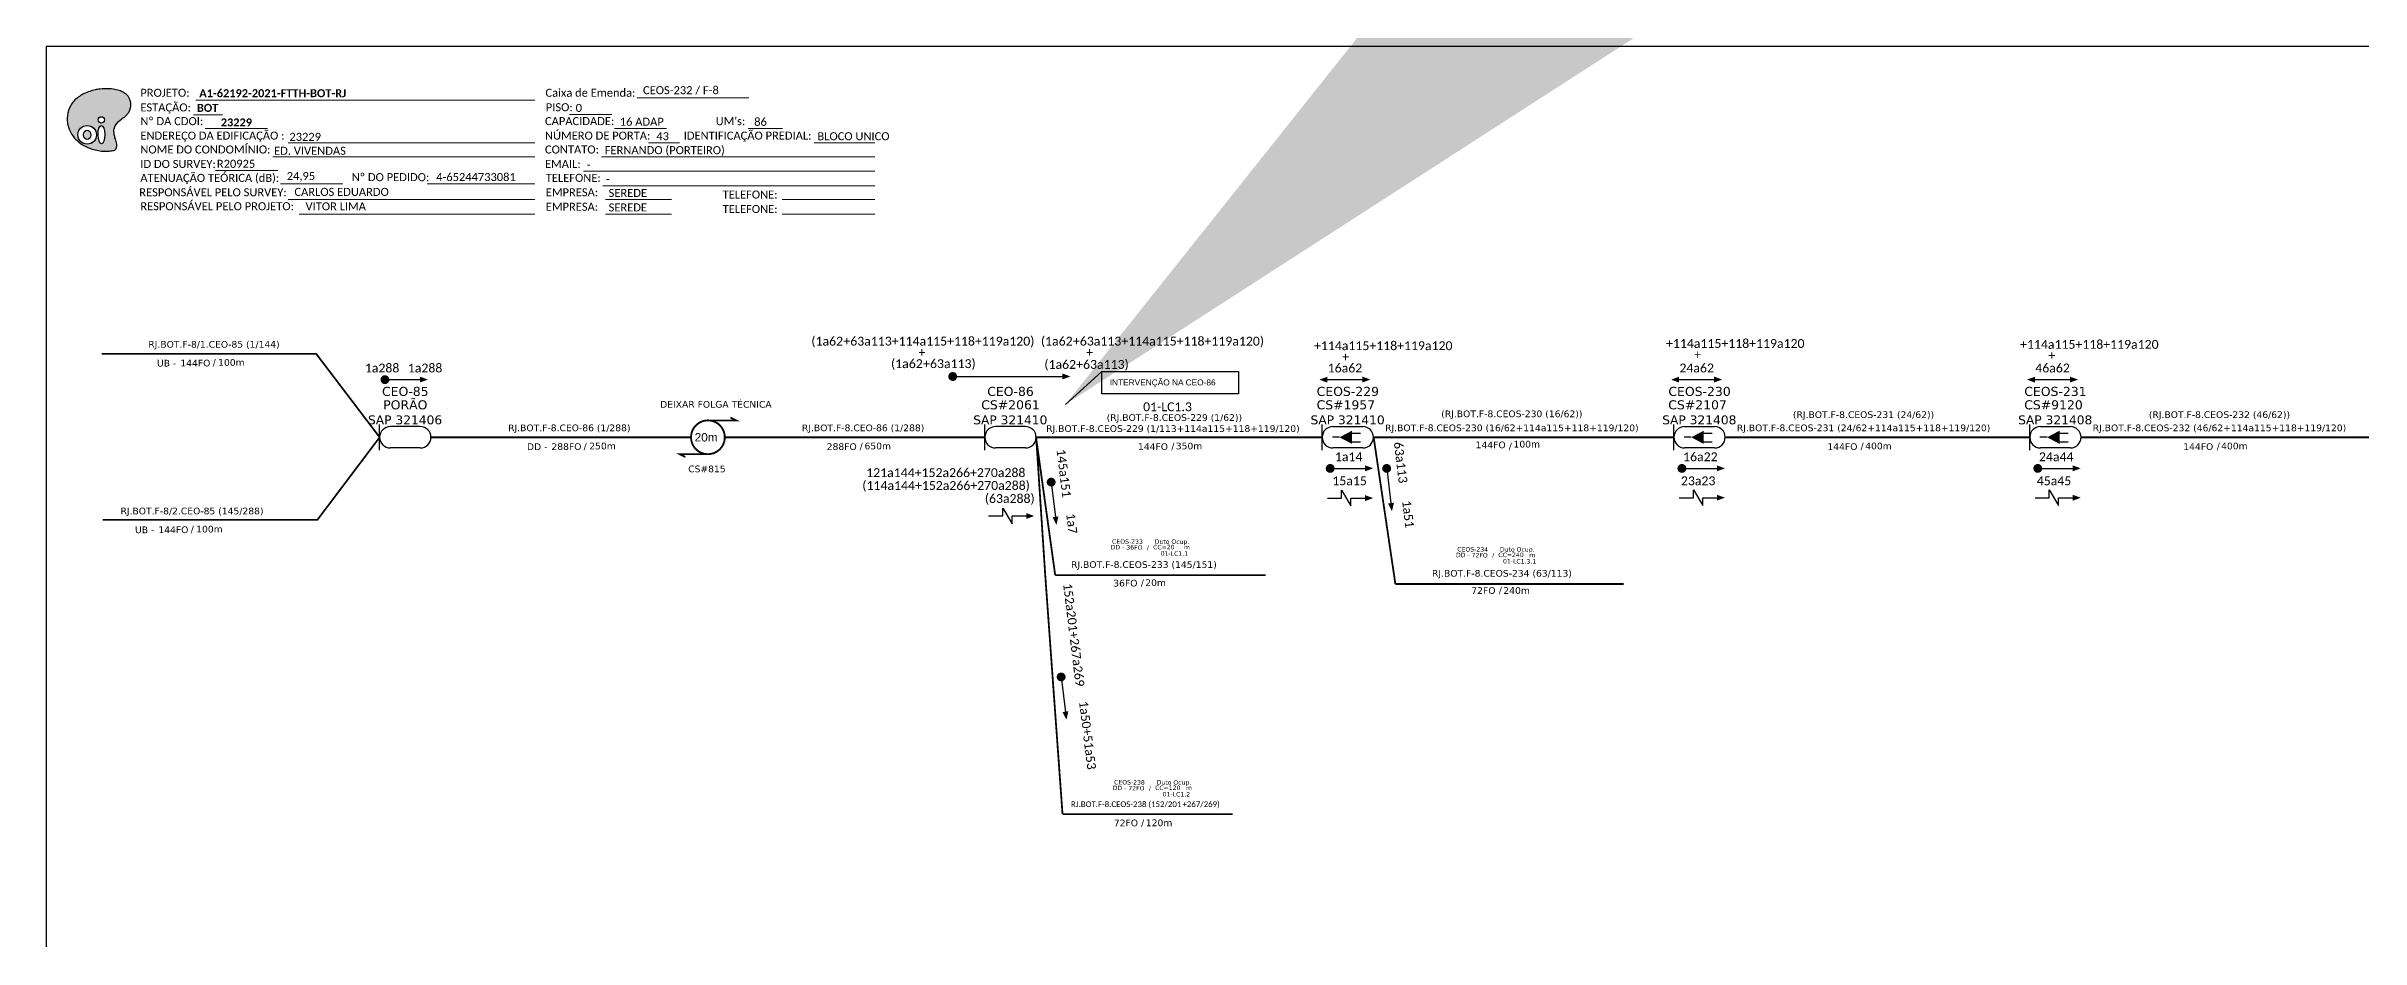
# Model space of a CAD drawing. Extents: x -89 to 5382, y -1889 to 1299.
# Drawn here: x -89 to 429, y 1099 to 1299 of the extents above; entities that cross this region are included whole.
import ezdxf
from ezdxf.enums import TextEntityAlignment as Align

# ---------------------------------------------------------------- set-up
doc = ezdxf.new("R2010")
doc.units = 0
for name, color, linetype in [('10.0-Cartográfico', 252, 'Continuous'), ('10.4-Postes', 1, 'Continuous'), ('20.4-CEOS', 1, 'Continuous'), ('20.5-CABO AÉREO', 1, 'Continuous'), ('label_cabos', 7, 'Continuous'), ('SETA', 7, 'Continuous')]:
    doc.layers.add(name, color=color, linetype=linetype)
doc.layers.add('40.1-ETIQUETAS', color=1, linetype='Continuous', lineweight=20)
doc.styles.add('ARIAL', font='arial.ttf')
doc.styles.add('MtXpl_Calibri', font='calibri.ttf')
doc.styles.add('ROMANS', font='romans')
doc.styles.add('siredit', font='verdana.ttf')
doc.styles.get("Standard").update_dxf_attribs({"font": 'arial.ttf'})
doc.styles.add('WMF-Calibri0', font='calibri.ttf')
doc.styles.add('WMF-Calibri1', font='calibrib.ttf')
doc.dimstyles.new('CL', dxfattribs={"dimtxt": 1, "dimasz": 2, "dimexe": 0.18, "dimexo": 0.0625, "dimgap": 0.09, "dimtad": 0, "dimdec": 0, "dimrnd": 1, "dimzin": 0, "dimdsep": 46, "dimtxsty": 'siredit', "dimblk": 'NONE', "dimcen": 0, "dimse1": 1, "dimse2": 1, "dimsd1": 1, "dimsd2": 1, "dimclrt": 7, "dimadec": 0, "dimazin": 0, "dimtfac": 1, "dimtdec": 0, "dimtofl": 0, "dimtmove": 0, "dimatfit": 3, "dimfxl": 0, "dimtolj": 1, "dimtzin": 0, "dimarcsym": 0})

# ---------------------------------------------------------------- blocks, each defined once
blk = doc.blocks.new('OI')
h = blk.add_hatch(color=40)
edge = h.paths.add_edge_path()
edge.add_spline(control_points=[(4.35, -0.67), (3.92, -0.99), (3.26, -1.5), (2.81, -2.59), (2.9, -3.5), (3.06, -4.27), (3.31, -4.85), (3.37, -5.39), (3.4, -5.88), (3.2, -6.4), (2.54, -6.61), (1.65, -6.63), (0.55, -6.67), (-0.56, -6.42), (-1.61, -6.14), (-2.77, -5.61), (-3.92, -4.77), (-4.89, -3.7), (-5.34, -2.65), (-5.6, -1.94), (-5.85, -0.96), (-5.71, 0.47), (-5.1, 2.02), (-4.14, 3.02), (-3.3, 3.61), (-2.37, 4.16), (-1.36, 4.44), (-0.56, 4.7), (0.79, 4.85), (2.24, 4.97), (3.79, 4.57), (4.67, 4.21), (5.44, 3.65), (5.76, 2.99), (6.03, 2.21), (6.01, 1.46), (5.72, 0.64), (5.31, 0.08), (4.88, -0.38), (4.51, -0.55), (4.35, -0.67)], knot_values=[0, 0, 0, 0, 1.60434, 2.417191, 3.427595, 4.282808, 4.776746, 5.304182, 5.888771, 6.258406, 6.858137, 7.79129, 8.986195, 10.124242, 11.187857, 12.242908, 13.953784, 15.414161, 16.515391, 17.349188, 17.675853, 19.552021, 21.515531, 22.568638, 23.63245, 24.621084, 25.782718, 26.745347, 27.142653, 29.870543, 31.004649, 31.921532, 32.709589, 33.801391, 34.042471, 35.192333, 35.971461, 36.628871, 37.254359, 37.836911, 37.836911, 37.836911, 37.836911], degree=3, periodic=0)
h.paths.add_polyline_path([(1.13, -0.87, -1), (-0.04, -0.87, -1)], flags=16)
edge = h.paths.add_edge_path(flags=16)
edge.add_ellipse((0.56, -3.59), major_axis=(-0.02, 1.71), ratio=0.361305, start_angle=0, end_angle=360)
h.paths.add_polyline_path([(-0.36, -3.62, -1), (-3.8, -3.62, -1)], flags=16)
edge = h.paths.add_edge_path(flags=0)
edge.add_ellipse((-2.08, -3.62), major_axis=(0, 0.885), ratio=0.758294, start_angle=0, end_angle=360)
at = {"color": 40}
for centre, radius in [((-2.08, -3.62), 1.72), ((0.54, -0.87), 0.587)]:
    blk.add_circle(centre, radius, dxfattribs=at)
blk.add_ellipse((-2.08, -3.62), major_axis=(0, 0.885), ratio=0.758294, start_param=-3.141592653589792, end_param=3.141592653589792, dxfattribs=at)
blk.add_ellipse((0.56, -3.59), major_axis=(-0.02, 1.71), ratio=0.361305, dxfattribs=at)
at = {"color": 40, "start_tangent": (-0.800898, -0.598801), "end_tangent": (-0.800898, -0.598801)}
blk.add_spline([(4.35, -0.67), (3.2, -1.78), (2.9, -2.54), (2.92, -3.55), (3.12, -4.38), (3.28, -4.85), (3.37, -5.37), (3.35, -5.95), (3.2, -6.29), (2.66, -6.55), (1.73, -6.63), (0.54, -6.62), (-0.58, -6.41), (-1.6, -6.11), (-2.56, -5.67), (-3.95, -4.67), (-4.89, -3.56), (-5.37, -2.56), (-5.64, -1.78), (-5.72, -1.46), (-5.63, 0.42), (-4.84, 2.22), (-4.13, 2.99), (-3.27, 3.62), (-2.4, 4.09), (-1.3, 4.47), (-0.37, 4.72), (0.02, 4.77), (2.75, 4.8), (3.85, 4.53), (4.69, 4.16), (5.31, 3.68), (5.85, 2.73), (5.93, 2.5), (5.94, 1.35), (5.67, 0.62), (5.29, 0.08), (4.84, -0.36), (4.35, -0.67)], degree=3, dxfattribs=at)
blk = doc.blocks.new('CARIMBO')
at = {"color": 7, "lineweight": 0}
for points in [[(35.15, -20.06), (41.7, -20.06)], [(35.66, -16.79), (111.64, -16.79)], [(119.43, -20.02), (128.92, -20.02)], [(134.48, -16.3), (159.61, -16.3)], [(37.81, -23.14), (51.75, -23.14)], [(129.48, -23.14), (141.1, -23.14)], [(159.42, -23.14), (167.09, -23.14)], [(52.97, -29.48), (111.64, -29.48)], [(56.38, -26.37), (111.64, -26.37)], [(126.6, -29.48), (187.83, -29.48)], [(137.07, -26.37), (144.01, -26.37)], [(174.24, -26.37), (187.8, -26.37)], [(40.13, -32.55), (54.07, -32.55)], [(54.67, -35.52), (68.61, -35.52)], [(122.56, -32.72), (187.83, -32.72)], [(126.84, -35.96), (187.83, -35.96)], [(56.38, -39.07), (111.64, -39.07)], [(127.45, -39.07), (142.25, -39.07)], [(167.06, -39.07), (187.83, -39.07)], [(58.87, -42.31), (111.64, -42.31)], [(127.45, -42.31), (142.25, -42.31)], [(167.06, -42.31), (187.83, -42.31)]]:
    blk.add_lwpolyline(points, dxfattribs=at)
at = {"color": 7, "xscale": 1.213923925163967, "yscale": 1.213923925163967, "zscale": 1.213923925163967, "rotation": 0.1532896023949059}
blk.add_blockref('OI', (13.86, -20.16), dxfattribs=at)
at = {"color": 7, "lineweight": 0, "style": 'WMF-Calibri0'}
for s, height, p in [('PROJETO:', 1.793, (23.26, -16.04)), ('Caixa de Emenda:', 1.7927, (114.02, -16.04)), ('ESTAÇÃO:', 1.793, (23.26, -19.32)), ('Nº DA CDOI:', 1.7927, (23.26, -22.39)), ('CAPACIDADE:', 1.7927, (113.91, -22.39)), ('PISO:', 1.793, (114.09, -19.28)), ("UM's:", 1.793, (152.15, -22.39)), ('ENDEREÇO DA EDIFICAÇÃO :', 1.7927, (23.26, -25.63)), ('NÚMERO DE PORTA:', 1.7927, (113.91, -25.63)), ('IDENTIFICAÇÃO PREDIAL:', 1.7927, (144.99, -25.63)), ('NOME DO CONDOMÍNIO:', 1.7927, (23.26, -28.74)), ('ID DO SURVEY:', 1.7927, (23.26, -31.97)), ('CONTATO:', 1.793, (113.91, -28.74)), ('EMAIL:', 1.793, (113.91, -31.97)), ('RESPONSÁVEL PELO SURVEY:', 1.7927, (23.02, -38.32)), ('ATENUAÇÃO TEÓRICA (dB):', 1.7927, (23.26, -35.09)), ('TELEFONE:', 1.793, (114.09, -35.09)), ('RESPONSÁVEL PELO PROJETO:', 1.7927, (23.26, -41.44)), ('EMPRESA:', 1.793, (114.09, -38.32)), ('EMPRESA:', 1.793, (114.09, -41.56)), ('TELEFONE:', 1.793, (153.7, -38.83)), ('TELEFONE:', 1.793, (153.7, -42.06))]:
    blk.add_text(s, height=height, dxfattribs=at).set_placement(p)
at = {"color": 7, "lineweight": 0, "flags": 8}
for tag, p, style in [('PROJ', (36.46, -16.13), 'WMF-Calibri1'), ('CEOS-XX', (135.87, -15.46), 'WMF-Calibri0'), ('EST', (35.94, -19.41), 'WMF-Calibri1'), ('PISO_PTR', (120.78, -19.42), 'WMF-Calibri0'), ('CAPAC.', (130.66, -22.52), 'WMF-Calibri0'), ("UC'S", (160.78, -22.54), 'WMF-Calibri0'), ('LOGRADOURO', (56.65, -25.91), 'WMF-Calibri0'), ('N°', (138.85, -25.77), 'WMF-Calibri0'), ('N°PREDIO', (174.94, -25.77), 'WMF-Calibri0'), ('_ID_', (40.39, -31.94), 'WMF-Calibri0'), ('NOME_DO_COND.', (53.23, -29.02), 'WMF-Calibri0'), ('EMAIL', (123.26, -32.12), 'WMF-Calibri0'), ('NOME_DO_CONTATO', (127.3, -28.89), 'WMF-Calibri0'), ('O_POTEN', (56.06, -34.68), 'WMF-Calibri0'), ('TELEFONE', (127.55, -35.36), 'WMF-Calibri0'), ('RES_SURVEY', (57.78, -38.23), 'WMF-Calibri0'), ('RES_PROJ', (60.27, -41.47), 'WMF-Calibri0'), ('EMP_RESP_SURVEY', (128.16, -38.47), 'WMF-Calibri0'), ('EMP_RESP_PROJ', (128.16, -41.71), 'WMF-Calibri0'), ('CONT_RESP_SURVEY', (167.76, -38.47), 'WMF-Calibri0'), ('CONT_RESP_PROJ', (167.76, -41.71), 'WMF-Calibri0')]:
    blk.add_attdef(tag, p, '', height=1.79, dxfattribs=dict(at, style=style))
at = {"color": 7, "lineweight": 0, "style": 'WMF-Calibri1', "flags": 8}
blk.add_attdef("N° CDO'S", text='', height=1.79, dxfattribs=at).set_placement((44.78, -22.68), align=Align.CENTER)
blk = doc.blocks.new('ETIQUETA_RS5F')
at = {"layer": '40.1-ETIQUETAS', "color": 0, "style": 'siredit'}
blk.add_text('/', height=1.5, dxfattribs=at).set_placement((1.58, -1.95), align=Align.MIDDLE_RIGHT)
for tag, p in [('ETIQUETA_R_SECUNDARIA', (1.21, 2.1)), ('ETIQUETA_R_PRIMARIA', (1.21, 4.1)), ('F_ATIVAS/F_MORTAS', (1.14, -4.24))]:
    blk.add_attdef(tag, text='', height=1.5, dxfattribs=at).set_placement(p, align=Align.MIDDLE_CENTER)
for tag, p in [('TIPO_CABO', (-6.58, -2.12)), ('CAP_CABO', (0.4, -2.09))]:
    blk.add_attdef(tag, text='', height=1.5, dxfattribs=at).set_placement(p, align=Align.MIDDLE_RIGHT)
blk.add_attdef('METROS', text='', height=1.5, dxfattribs=at).set_placement((2.14, -1.95), align=Align.MIDDLE_LEFT)
for tag, p in [('FUSÃO_1', (0.85, -8.39)), ('FUSÃO_2', (0.85, -10.6)), ('FUSÃO_3', (0.85, -12.93)), ('FUSÃO_4', (0.85, -15.14)), ('FUSÃO_5', (0.85, -17.16))]:
    blk.add_attdef(tag, text='', height=1.5, dxfattribs=at).set_placement(p, align=Align.CENTER)
blk = doc.blocks.new('_None')
blk = doc.blocks.new('Inst CB DT OCUP CFOA-SM-DD-S-72')
at = {"layer": 'label_cabos', "color": 0, "style": 'siredit'}
for tag, flags, p in [('ID_ATIVIDADE', 3, (1.31, 2.67)), ('FATOR', 1, (11.56, 2.55))]:
    blk.add_attdef(tag, text='', height=1, rotation=359.69, dxfattribs=dict(at, flags=flags)).set_placement(p, align=Align.MIDDLE_CENTER)
for tag, p in [('TIPO_CABO', (1.11, 0)), ('DESTINO_CABO', (3.13, 1.26)), ('CABO', (4.69, -0.05)), ('/', (7.71, -0.05)), ('LANCE', (10.41, 0.02)), ('TIPO_CABO', (13.11, 1.24)), ('UND', (16.46, 0)), ('FID', (13.65, -1.41))]:
    blk.add_attdef(tag, text='', height=1, rotation=359.69, dxfattribs=at).set_placement(p, align=Align.MIDDLE_CENTER)
blk.add_attdef('QTDE', (11.93, -0.45), '', height=1, rotation=359.69, dxfattribs=at)
blk = doc.blocks.new('Inst CB DT OCUP CFOA-SM-DD-S-36')
at = {"layer": 'label_cabos', "color": 0, "style": 'siredit'}
for tag, flags, p in [('ID_ATIVIDADE', 3, (1.31, 2.67)), ('FATOR', 1, (11.56, 2.55))]:
    blk.add_attdef(tag, text='', height=1, rotation=359.69, dxfattribs=dict(at, flags=flags)).set_placement(p, align=Align.MIDDLE_CENTER)
for tag, p in [('TIPO_CABO', (1.11, 0)), ('DESTINO_CABO', (3.13, 1.26)), ('CABO', (4.69, -0.05)), ('/', (7.71, -0.05)), ('LANCE', (10.41, 0.02)), ('TIPO_CABO', (13.11, 1.24)), ('UND', (16.46, 0)), ('FID', (13.65, -1.41))]:
    blk.add_attdef(tag, text='', height=1, rotation=359.69, dxfattribs=at).set_placement(p, align=Align.MIDDLE_CENTER)
blk.add_attdef('QTDE', (11.93, -0.45), '', height=1, rotation=359.69, dxfattribs=at)
blk = doc.blocks.new('*U102')
at = {"color": 3}
blk.add_lwpolyline([(0.0000405, 0.000041), (0.0001936, 0.000041), (0.0001936, 0.0000158), (0.0000405, 0.0000158)], close=True, dxfattribs=at)
at = {"color": 3, "style": 'ARIAL'}
blk.add_attdef('SERVIÇO_EM_EMENDA_EXIST', text='', height=0.00000666, dxfattribs=at).set_placement((0.0001321, 0.0000254), align=Align.RIGHT)
blk.add_attdef('FID', (0.0001344, 0.0000254), '', height=0.00000666, dxfattribs=at)
at = {"layer": '10.4-Postes', "lineweight": 0, "style": 'ROMANS'}
for tag, p, flags in [('ID_ATIVIDADE', (-0.0000068, -0.0000086), 3), ('QTDE', (-0.000006, -0.000014), 3), ('FATOR', (-0.0000019, -0.0000113), 1)]:
    blk.add_attdef(tag, p, '', height=0.00000209, dxfattribs=dict(at, flags=flags))
at = {"color": 3}
blk.add_leader([(-0.0000002, 0.0000042), (0.0000405, 0.000041)], dimstyle='CL', override={"dimgap": 0.09, "dimtad": 0}, dxfattribs=at)

msp = doc.modelspace()

# ---------------------------------------------------------------- linework, layer by layer
msp.add_lwpolyline([(-89.32, 705.02), (749.25, 705.02), (749.25, 1299.02), (-89.32, 1299.02), (-89.32, 705.02)])
at = {"color": 7, "lineweight": 0}
msp.add_lwpolyline([(-4.01, 1268.26), (20.14, 1268.26)], dxfattribs=at)
at = {"color": 7}
for points, const_width in [([(-13.95, 1224.4, 1), (-12.96, 1224.4, 1)], 0.99), ([(58.9, 1215.28, 1.000012), (58.9, 1207.72, 0.999978)], 0.42), ([(276.6, 1204.53, 1), (277.59, 1204.53, 1)], 0.99)]:
    msp.add_lwpolyline(points, format="xyb", close=True, dxfattribs=dict(at, const_width=const_width))
at = {"color": 0, "const_width": 0.99}
for points in [[(113.25, 1225.11, 1), (114.24, 1225.11, 1)], [(197.81, 1204.53, 1), (198.8, 1204.53, 1)], [(210.9, 1205.02, 1), (211.02, 1204.04, 1)], [(356.33, 1204.53, 1), (357.32, 1204.53, 1)], [(135.74, 1201.96, 1), (135.86, 1200.98, 1)], [(137.97, 1158.34, 1), (138.09, 1157.36, 1)]]:
    msp.add_lwpolyline(points, format="xyb", close=True, dxfattribs=at)
at = {"color": 7, "const_width": 0.394}
for points in [[(58.9, 1215.28), (65.2, 1215.28), (63.94, 1215.91)], [(58.9, 1207.72), (52.6, 1207.72), (53.86, 1207.09)]]:
    msp.add_lwpolyline(points, dxfattribs=at)
at = {"color": 0}
for points in [[(200.86, 1197.89), (200.86, 1199.64), (202.95, 1196.14), (202.96, 1197.89)], [(279.67, 1197.98), (279.67, 1199.73), (281.76, 1196.23), (281.77, 1197.98)], [(359.4, 1197.96), (359.4, 1199.71), (361.49, 1196.21), (361.49, 1197.96)], [(124.95, 1193.88), (124.95, 1195.63), (127.04, 1192.13), (127.04, 1193.88)]]:
    msp.add_lwpolyline(points, dxfattribs=at)
at = {"layer": '20.4-CEOS', "color": 7}
for p, q in [((-5.53, 1213.9), (-12.25, 1213.9)), ((198.9, 1213.9), (205.61, 1213.9)), ((277.69, 1213.9), (284.41, 1213.9)), ((357.42, 1213.9), (364.13, 1213.9)), ((-5.53, 1209.11), (-12.25, 1209.11)), ((205.61, 1209.11), (198.9, 1209.11)), ((284.41, 1209.11), (277.69, 1209.11)), ((364.13, 1209.11), (357.42, 1209.11))]:
    msp.add_line(p, q, dxfattribs=at)
at = {"layer": '20.4-CEOS', "color": 5}
for p, q in [((130.05, 1213.9), (123.33, 1213.9)), ((130.05, 1209.11), (123.33, 1209.11))]:
    msp.add_line(p, q, dxfattribs=at)
at = {"layer": '20.4-CEOS', "color": 7}
for points in [[(-14.64, 1208.62), (-14.64, 1214.39)], [(196.51, 1208.62), (196.51, 1214.39)], [(275.3, 1208.62), (275.3, 1214.39)], [(355.03, 1208.62), (355.03, 1214.39)], [(200.4, 1211.5), (198.79, 1211.5)], [(203.05, 1212.45), (205.09, 1212.45)], [(203.05, 1210.46), (205.09, 1210.46)], [(279.2, 1211.5), (277.58, 1211.5)], [(281.84, 1212.45), (283.88, 1212.45)], [(281.84, 1210.46), (283.88, 1210.46)], [(358.92, 1211.5), (357.31, 1211.5)], [(361.57, 1212.45), (363.61, 1212.45)], [(361.57, 1210.46), (363.61, 1210.46)]]:
    msp.add_lwpolyline(points, dxfattribs=at)
at = {"layer": '20.4-CEOS', "color": 5}
msp.add_lwpolyline([(120.94, 1208.62), (120.94, 1214.39)], dxfattribs=at)
at = {"layer": '20.4-CEOS', "color": 7}
for points in [[(200.4, 1211.5, 0, 2.95, 0), (203.18, 1211.5, 2.95, 2.95, 0)], [(279.2, 1211.5, 0, 2.95, 0), (281.97, 1211.5, 2.95, 2.95, 0)], [(358.92, 1211.5, 0, 2.95, 0), (361.69, 1211.5, 2.95, 2.95, 0)]]:
    msp.add_lwpolyline(points, format="xyseb", dxfattribs=at)
for centre, start, end in [((-12.25, 1211.5), 90, 270), ((-5.53, 1211.5), 270, 90), ((198.9, 1211.5), 90, 270), ((205.61, 1211.5), 270, 90), ((277.69, 1211.5), 90, 270), ((284.41, 1211.5), 270, 90), ((357.42, 1211.5), 90, 270), ((364.13, 1211.5), 270, 90)]:
    msp.add_arc(centre, 2.39, start, end, dxfattribs=at)
at = {"layer": '20.4-CEOS', "color": 5}
for centre, start, end in [((123.33, 1211.5), 90, 270), ((130.05, 1211.5), 270, 90)]:
    msp.add_arc(centre, 2.39, start, end, dxfattribs=at)
at = {"layer": '20.5-CABO AÉREO', "color": 7, "ltscale": 50, "const_width": 0.4}
for points in [[(-76.91, 1230.17), (-28.84, 1230.17), (-14.64, 1211.5)], [(-76.66, 1193.02), (-28.58, 1193.02), (-14.64, 1211.5)], [(-3.14, 1211.5), (55.12, 1211.5)], [(132.44, 1211.5), (132.41, 1211.5), (136.7, 1180.63)], [(132.44, 1211.5), (134.46, 1180.76), (138.34, 1127.14)], [(208.07, 1211.5), (208.04, 1211.5), (212.91, 1178.66)], [(136.7, 1180.63), (183.85, 1180.63)], [(212.91, 1178.66), (264.06, 1178.66)], [(138.34, 1127.14), (176.49, 1127.14)]]:
    msp.add_lwpolyline(points, dxfattribs=at)
at = {"layer": '20.5-CABO AÉREO', "color": 5, "ltscale": 50, "const_width": 0.4}
for points in [[(208.01, 1211.5), (275.3, 1211.5)], [(286.8, 1211.5), (355.03, 1211.5)], [(366.53, 1211.5), (439.11, 1211.5)]]:
    msp.add_lwpolyline(points, dxfattribs=at)
at = {"layer": '40.1-ETIQUETAS', "color": 7, "const_width": 0.4}
msp.add_lwpolyline([(62.68, 1211.5), (120.94, 1211.5)], dxfattribs=at)
at = {"layer": '40.1-ETIQUETAS', "color": 5, "const_width": 0.4}
msp.add_lwpolyline([(132.41, 1211.5), (196.51, 1211.5)], dxfattribs=at)
at = {"layer": 'SETA', "color": 7}
for points in [[(-13.46, 1224.4), (-4.95, 1224.4)], [(277.1, 1204.53), (285.61, 1204.53)]]:
    msp.add_lwpolyline(points, dxfattribs=at)
at = {"layer": 'SETA', "color": 0}
for points in [[(113.74, 1225.11), (139, 1225.11)], [(197.69, 1224.4), (206.2, 1224.4)], [(276.48, 1224.4), (284.99, 1224.4)], [(356.21, 1224.4), (364.72, 1224.4)], [(198.31, 1204.53), (206.82, 1204.53)], [(210.96, 1204.53), (212, 1196.09)], [(356.82, 1204.53), (365.33, 1204.53)], [(135.8, 1201.47), (136.84, 1193.02)], [(197.7, 1197.89), (200.86, 1197.89)], [(202.96, 1197.89), (206.12, 1197.89)], [(276.51, 1197.98), (279.67, 1197.98)], [(281.77, 1197.98), (284.93, 1197.98)], [(356.24, 1197.96), (359.4, 1197.96)], [(361.49, 1197.96), (364.65, 1197.96)], [(121.78, 1193.88), (124.95, 1193.88)], [(127.04, 1193.88), (130.2, 1193.88)], [(138.03, 1157.85), (139.07, 1149.4)]]:
    msp.add_lwpolyline(points, dxfattribs=at)
at = {"layer": 'SETA', "color": 7}
for points in [[(-5.63, 1225.08), (-3.82, 1224.42), (-5.63, 1223.76)], [(284.93, 1205.21), (286.74, 1204.55), (284.93, 1203.89)]]:
    msp.add_solid(points, dxfattribs=at)
at = {"layer": 'SETA', "color": 0}
for points in [[(138.32, 1225.78), (140.13, 1225.12), (138.32, 1224.46)], [(197.69, 1225.06), (195.88, 1224.4), (197.69, 1223.74)], [(205.52, 1225.08), (207.33, 1224.42), (205.52, 1223.76)], [(276.48, 1225.06), (274.67, 1224.4), (276.48, 1223.74)], [(284.31, 1225.08), (286.12, 1224.42), (284.31, 1223.76)], [(356.21, 1225.06), (354.39, 1224.4), (356.21, 1223.74)], [(364.04, 1225.08), (365.85, 1224.42), (364.04, 1223.76)], [(206.13, 1205.21), (207.95, 1204.55), (206.13, 1203.89)], [(364.65, 1205.21), (366.47, 1204.55), (364.65, 1203.89)], [(206.12, 1198.55), (207.93, 1197.89), (206.12, 1197.23)], [(284.93, 1198.64), (286.74, 1197.98), (284.93, 1197.32)], [(364.65, 1198.62), (366.47, 1197.96), (364.65, 1197.3)], [(130.2, 1194.54), (132.01, 1193.88), (130.2, 1193.22)], [(137.42, 1193.78), (136.99, 1191.9), (136.11, 1193.62)], [(212.58, 1196.85), (212.15, 1194.96), (211.27, 1196.68)], [(139.65, 1150.16), (139.22, 1148.28), (138.34, 1150)]]:
    msp.add_solid(points, dxfattribs=at)

# ---------------------------------------------------------------- block references
ref = msp.add_blockref('CARIMBO', (-91.51, 1303.77))
ref.add_attrib('PROJ', 'A1-62192-2021-FTTH-BOT-RJ', (-55.05, 1287.63), dxfattribs={"color": 7, "lineweight": 0, "height": 1.7927, "style": 'WMF-Calibri1'})
ref.add_attrib('EST', 'BOT', (-55.57, 1284.35), dxfattribs={"color": 7, "lineweight": 0, "height": 1.793, "style": 'WMF-Calibri1'})
ref.add_attrib("N° CDO'S", '23229', dxfattribs={"color": 7, "lineweight": 0, "height": 1.793, "style": 'WMF-Calibri1'}).set_placement((-46.73, 1281.09), align=Align.CENTER)
ref.add_attrib('LOGRADOURO', '23229', (-34.86, 1277.86), dxfattribs={"color": 7, "lineweight": 0, "height": 1.793, "style": 'WMF-Calibri0'})
ref.add_attrib('NOME_DO_COND.', 'ED. VIVENDAS', (-38.28, 1274.74), dxfattribs={"color": 7, "lineweight": 0, "height": 1.7927, "style": 'WMF-Calibri0'})
ref.add_attrib('_ID_', 'R20925', (-51.11, 1271.83), dxfattribs={"layer": '10.0-Cartográfico', "color": 7, "lineweight": 0, "height": 1.793, "style": 'WMF-Calibri0'})
ref.add_attrib('O_POTEN', '24,95', (-35.45, 1269.09), dxfattribs={"color": 7, "lineweight": 0, "height": 1.793, "style": 'WMF-Calibri0'})
ref.add_attrib('RES_SURVEY', 'CARLOS EDUARDO', (-33.73, 1265.54), dxfattribs={"color": 7, "lineweight": 0, "height": 1.7927, "style": 'WMF-Calibri0'})
ref.add_attrib('RES_PROJ', 'VITOR LIMA', (-31.24, 1262.3), dxfattribs={"color": 7, "lineweight": 0, "height": 1.793, "style": 'WMF-Calibri0'})
ref.add_attrib('CEOS-XX', 'CEOS-232 / F-8', (44.36, 1288.31), dxfattribs={"color": 7, "lineweight": 0, "height": 1.7927, "style": 'WMF-Calibri0'})
ref.add_attrib('CAPAC.', '16 ADAP', (39.15, 1281.25), dxfattribs={"color": 7, "lineweight": 0, "height": 1.793, "style": 'WMF-Calibri0'})
ref.add_attrib("UC'S", '86', (69.27, 1281.23), dxfattribs={"color": 7, "lineweight": 0, "height": 1.793, "style": 'WMF-Calibri0'})
ref.add_attrib('PISO_PTR', '0', (29.28, 1284.34), dxfattribs={"color": 7, "lineweight": 0, "height": 1.79, "style": 'WMF-Calibri0'})
ref.add_attrib('N°', '43', (47.34, 1278), dxfattribs={"color": 7, "lineweight": 0, "height": 1.793, "style": 'WMF-Calibri0'})
ref.add_attrib('N°PREDIO', 'BLOCO UNICO', (83.43, 1278), dxfattribs={"color": 7, "lineweight": 0, "height": 1.7927, "style": 'WMF-Calibri0'})
ref.add_attrib('NOME_DO_CONTATO', 'FERNANDO (PORTEIRO)', (35.79, 1274.88), dxfattribs={"color": 7, "lineweight": 0, "height": 1.7927, "style": 'WMF-Calibri0'})
ref.add_attrib('EMAIL', '-', (31.75, 1271.65), dxfattribs={"color": 7, "lineweight": 0, "height": 1.79, "style": 'WMF-Calibri0'})
ref.add_attrib('TELEFONE', '-', (36.04, 1268.41), dxfattribs={"color": 7, "lineweight": 0, "height": 1.79, "style": 'WMF-Calibri0'})
ref.add_attrib('EMP_RESP_SURVEY', 'SEREDE', (36.65, 1265.3), dxfattribs={"color": 7, "lineweight": 0, "height": 1.793, "style": 'WMF-Calibri0'})
ref.add_attrib('EMP_RESP_PROJ', 'SEREDE', (36.65, 1262.06), dxfattribs={"color": 7, "lineweight": 0, "height": 1.793, "style": 'WMF-Calibri0'})
at = {"color": 0, "lineweight": 0, "xscale": 199999.9999999376, "yscale": 199999.9999999376, "zscale": 199999.9999999376}
msp.add_blockref('*U102', (139.04, 1218.03), dxfattribs=at).add_auto_attribs({'SERVIÇO_EM_EMENDA_EXIST': 'INTERVENÇÃO NA', 'FID': 'CEO-86'})
at = {"color": 7, "lineweight": 0}
ref = msp.add_blockref('Inst CB DT OCUP CFOA-SM-DD-S-36', (149.76, 1186.9), dxfattribs=at)
ref.add_attrib('DESTINO_CABO', 'CEOS-233', dxfattribs={"layer": 'label_cabos', "color": 0, "height": 1, "rotation": 359.69, "style": 'siredit'}).set_placement((152.89, 1188.16), align=Align.MIDDLE_CENTER)
ref.add_attrib('TIPO_CABO', 'Duto Ocup.', dxfattribs={"layer": 'label_cabos', "color": 0, "height": 1, "rotation": 359.69, "style": 'siredit'}).set_placement((162.87, 1188.14), align=Align.MIDDLE_CENTER)
ref.add_attrib('/', '/', dxfattribs={"layer": 'label_cabos', "color": 0, "height": 1, "rotation": 359.69, "style": 'siredit'}).set_placement((157.48, 1186.84), align=Align.MIDDLE_CENTER)
ref.add_attrib('FID', '01-LC1.1', dxfattribs={"layer": 'label_cabos', "color": 0, "height": 1, "rotation": 359.69, "style": 'siredit'}).set_placement((163.41, 1185.48), align=Align.MIDDLE_CENTER)
ref.add_attrib('LANCE', 'CC=', dxfattribs={"layer": 'label_cabos', "color": 0, "height": 1, "rotation": 359.69, "style": 'siredit'}).set_placement((160.17, 1186.92), align=Align.MIDDLE_CENTER)
ref.add_attrib('UND', 'm', dxfattribs={"layer": 'label_cabos', "color": 0, "height": 1, "rotation": 359.69, "style": 'siredit'}).set_placement((166.23, 1186.9), align=Align.MIDDLE_CENTER)
ref.add_attrib('CABO', '36FO', dxfattribs={"layer": 'label_cabos', "color": 0, "height": 1, "rotation": 359.69, "style": 'siredit'}).set_placement((154.45, 1186.84), align=Align.MIDDLE_CENTER)
ref.add_attrib('TIPO_CABO', 'DD - ', dxfattribs={"layer": 'label_cabos', "color": 0, "height": 1, "rotation": 359.69, "style": 'siredit'}).set_placement((150.88, 1186.89), align=Align.MIDDLE_CENTER)
ref.add_attrib('QTDE', '20', (161.69, 1186.44), dxfattribs={"layer": 'label_cabos', "color": 0, "height": 1, "rotation": 359.69, "style": 'siredit'})
at = {"color": 6, "lineweight": 0}
ref = msp.add_blockref('Inst CB DT OCUP CFOA-SM-DD-S-72', (227.1, 1185.15), dxfattribs=at)
ref.add_attrib('DESTINO_CABO', 'CEOS-234', dxfattribs={"layer": 'label_cabos', "color": 0, "height": 1, "rotation": 359.69, "style": 'siredit'}).set_placement((230.23, 1186.41), align=Align.MIDDLE_CENTER)
ref.add_attrib('TIPO_CABO', 'Duto Ocup.', dxfattribs={"layer": 'label_cabos', "color": 0, "height": 1, "rotation": 359.69, "style": 'siredit'}).set_placement((240.21, 1186.4), align=Align.MIDDLE_CENTER)
ref.add_attrib('/', '/', dxfattribs={"layer": 'label_cabos', "color": 0, "height": 1, "rotation": 359.69, "style": 'siredit'}).set_placement((234.82, 1185.1), align=Align.MIDDLE_CENTER)
ref.add_attrib('FID', '01-LC1.3.1', dxfattribs={"layer": 'label_cabos', "color": 0, "height": 1, "rotation": 359.69, "style": 'siredit'}).set_placement((240.75, 1183.74), align=Align.MIDDLE_CENTER)
ref.add_attrib('LANCE', 'CC=', dxfattribs={"layer": 'label_cabos', "color": 0, "height": 1, "rotation": 359.69, "style": 'siredit'}).set_placement((237.51, 1185.17), align=Align.MIDDLE_CENTER)
ref.add_attrib('UND', 'm', dxfattribs={"layer": 'label_cabos', "color": 0, "height": 1, "rotation": 359.69, "style": 'siredit'}).set_placement((243.57, 1185.15), align=Align.MIDDLE_CENTER)
ref.add_attrib('CABO', '72FO', dxfattribs={"layer": 'label_cabos', "color": 0, "height": 1, "rotation": 359.69, "style": 'siredit'}).set_placement((231.79, 1185.1), align=Align.MIDDLE_CENTER)
ref.add_attrib('TIPO_CABO', 'DD - ', dxfattribs={"layer": 'label_cabos', "color": 0, "height": 1, "rotation": 359.69, "style": 'siredit'}).set_placement((228.22, 1185.15), align=Align.MIDDLE_CENTER)
ref.add_attrib('QTDE', '240', (239.03, 1184.7), dxfattribs={"layer": 'label_cabos', "color": 0, "height": 1, "rotation": 359.69, "style": 'siredit'})
ref = msp.add_blockref('Inst CB DT OCUP CFOA-SM-DD-S-72', (150.21, 1133.01), dxfattribs=at)
ref.add_attrib('DESTINO_CABO', 'CEOS-238', dxfattribs={"layer": 'label_cabos', "color": 0, "height": 1, "rotation": 359.69, "style": 'siredit'}).set_placement((153.34, 1134.27), align=Align.MIDDLE_CENTER)
ref.add_attrib('TIPO_CABO', 'Duto Ocup.', dxfattribs={"layer": 'label_cabos', "color": 0, "height": 1, "rotation": 359.69, "style": 'siredit'}).set_placement((163.31, 1134.25), align=Align.MIDDLE_CENTER)
ref.add_attrib('/', '/', dxfattribs={"layer": 'label_cabos', "color": 0, "height": 1, "rotation": 359.69, "style": 'siredit'}).set_placement((157.92, 1132.95), align=Align.MIDDLE_CENTER)
ref.add_attrib('FID', '01-LC1.2', dxfattribs={"layer": 'label_cabos', "color": 0, "height": 1, "rotation": 359.69, "style": 'siredit'}).set_placement((163.85, 1131.59), align=Align.MIDDLE_CENTER)
ref.add_attrib('LANCE', 'CC=', dxfattribs={"layer": 'label_cabos', "color": 0, "height": 1, "rotation": 359.69, "style": 'siredit'}).set_placement((160.62, 1133.03), align=Align.MIDDLE_CENTER)
ref.add_attrib('UND', 'm', dxfattribs={"layer": 'label_cabos', "color": 0, "height": 1, "rotation": 359.69, "style": 'siredit'}).set_placement((166.67, 1133.01), align=Align.MIDDLE_CENTER)
ref.add_attrib('CABO', '72FO', dxfattribs={"layer": 'label_cabos', "color": 0, "height": 1, "rotation": 359.69, "style": 'siredit'}).set_placement((154.89, 1132.95), align=Align.MIDDLE_CENTER)
ref.add_attrib('TIPO_CABO', 'DD - ', dxfattribs={"layer": 'label_cabos', "color": 0, "height": 1, "rotation": 359.69, "style": 'siredit'}).set_placement((151.32, 1133), align=Align.MIDDLE_CENTER)
ref.add_attrib('QTDE', '120', (162.14, 1132.55), dxfattribs={"layer": 'label_cabos', "color": 0, "height": 1, "rotation": 359.69, "style": 'siredit'})
at = {"layer": '40.1-ETIQUETAS', "color": 0}
ref = msp.add_blockref('ETIQUETA_RS5F', (-52.93, 1230.2), dxfattribs=at)
ref.add_attrib('ETIQUETA_R_SECUNDARIA', 'RJ.BOT.F-8/1.CEO-85 (1/144)', dxfattribs={"color": 0, "height": 1.5, "style": 'siredit'}).set_placement((-51.75, 1232.31), align=Align.MIDDLE_CENTER)
ref.add_attrib('TIPO_CABO', 'UB - ', dxfattribs={"color": 0, "height": 1.5, "style": 'siredit'}).set_placement((-59.55, 1228.09), align=Align.MIDDLE_RIGHT)
ref.add_attrib('CAP_CABO', '144FO', dxfattribs={"color": 0, "height": 1.5, "style": 'siredit'}).set_placement((-52.56, 1228.11), align=Align.MIDDLE_RIGHT)
ref.add_attrib('METROS', '100m', dxfattribs={"color": 0, "height": 1.5, "style": 'siredit'}).set_placement((-50.82, 1228.25), align=Align.MIDDLE_LEFT)
ref = msp.add_blockref('ETIQUETA_RS5F', (-57.85, 1192.89), dxfattribs=at)
ref.add_attrib('ETIQUETA_R_SECUNDARIA', 'RJ.BOT.F-8/2.CEO-85 (145/288)', dxfattribs={"color": 0, "height": 1.5, "style": 'siredit'}).set_placement((-56.67, 1195), align=Align.MIDDLE_CENTER)
ref.add_attrib('TIPO_CABO', 'UB - ', dxfattribs={"color": 0, "height": 1.5, "style": 'siredit'}).set_placement((-64.47, 1190.78), align=Align.MIDDLE_RIGHT)
ref.add_attrib('CAP_CABO', '144FO', dxfattribs={"color": 0, "height": 1.5, "style": 'siredit'}).set_placement((-57.48, 1190.8), align=Align.MIDDLE_RIGHT)
ref.add_attrib('METROS', '100m', dxfattribs={"color": 0, "height": 1.5, "style": 'siredit'}).set_placement((-55.74, 1190.94), align=Align.MIDDLE_LEFT)

# ---------------------------------------------------------------- texts
at = {"color": 7, "lineweight": 0, "style": 'WMF-Calibri0'}
msp.add_text('Nº DO PEDIDO:', height=1.7927, dxfattribs=at).set_placement((-20.88, 1268.84))
at = {"color": 1, "style": 'MtXpl_Calibri'}
for s, p in [('(1a62', (82.07, 1232.03)), ('+63a113+114a115+118+119a120)', (89.25, 1232.03)), ('(1a62', (133.5, 1232.03)), ('+63a113+114a115+118+119a120)', (140.68, 1232.03)), ('+', (106.09, 1229.53)), ('+', (143.65, 1229.53)), ('+114a115+118+119a120', (194.68, 1231.01)), ('+', (201, 1228.51)), ('+114a115+118+119a120', (273.54, 1231.51)), ('+', (279.86, 1229.01)), ('+114a115+118+119a120', (352.86, 1231.31)), ('+', (359.18, 1228.81)), ('121a144+152a266+270a288', (94.36, 1202.59))]:
    msp.add_text(s, height=1.98, dxfattribs=at).set_placement(p)
at = {"color": 5, "style": 'MtXpl_Calibri'}
for s, p in [('(1a62', (99.93, 1226.99)), ('+63a113)', (107.12, 1226.99)), ('(1a62', (134.27, 1226.82)), ('+63a113)', (141.41, 1226.82)), ('(114a144+152a266+270a288)', (93.49, 1199.72))]:
    msp.add_text(s, height=1.98, dxfattribs=at).set_placement(p)
at = {"color": 7}
msp.add_text('20m', height=1.89, dxfattribs=at).set_placement((55.93, 1210.56))
at = {"color": 7, "style": 'MtXpl_Calibri'}
for s, height, p in [('RJ.BOT.F-8.CEOS-238 (152/201', 1.2672, (140.24, 1128.72)), ('+267/269)', 1.267, (165.21, 1128.72))]:
    msp.add_text(s, height=height, dxfattribs=at).set_placement(p)
at = {"color": 7, "char_height": 1.98, "width": 25.1052, "attachment_point": 5}
for s, insert in [('{\\fCalibri|b0|i0|c0|p34;\\C7;1a288}', (-14.09, 1227)), ('{\\fCalibri|b0|i0|c0|p34;\\C7;1a288}', (-4.46, 1227)), ('{\\fCalibri|b0|i0|c0|p34;\\C7;16a22}', (281.23, 1207.13)), ('{\\fCalibri|b0|i0|c0|p34;\\C7;24a44}', (360.95, 1207.13))]:
    msp.add_mtext(s, dxfattribs=dict(at, insert=insert))
at = {"color": 0, "char_height": 1.98, "width": 25.1052, "attachment_point": 5}
for s, insert in [('{\\fCalibri|b0|i0|c0|p34;\\C7;16a62}', (201.62, 1227)), ('{\\fCalibri|b0|i0|c0|p34;\\C7;24a62}', (280.41, 1227)), ('{\\fCalibri|b0|i0|c0|p34;\\C7;46a62}', (360.13, 1227)), ('{\\fCalibri|b0|i0|c0|p34;\\C7;1a14}', (202.44, 1207.13)), ('{\\fCalibri|b0|i0|c0|p34;\\C7;15a15}', (202.65, 1201.74)), ('{\\fCalibri|b0|i0|c0|p34;\\C7;23a23}', (280.74, 1201.74)), ('{\\fCalibri|b0|i0|c0|p34;\\C7;45a45}', (360.46, 1201.74))]:
    msp.add_mtext(s, dxfattribs=dict(at, insert=insert))
at = {"color": 3, "insert": (161.86, 1218.32), "char_height": 1.98, "width": 25.1052, "attachment_point": 5}
msp.add_mtext('{\\fCalibri|b0|i0|c0|p34;\\C7;01-LC1.3}', dxfattribs=at)
at = {"color": 0, "char_height": 1.98, "width": 25.1052, "attachment_point": 5, "rotation": 277.0192}
for s, insert in [('{\\fCalibri|b0|i0|c0|p34;\\C7;145a151}', (138.63, 1203.44)), ('{\\fCalibri|b0|i0|c0|p34;\\C7;63a113}', (214.1, 1205.85)), ('{\\fCalibri|b0|i0|c0|p34;\\C7;1a7}', (140.41, 1192.19)), ('{\\fCalibri|b0|i0|c0|p34;\\C7;1a51}', (215.76, 1194.3)), ('{\\fCalibri|b0|i0|c0|p34;\\C7;1a50\\C0;+51a53}', (143.95, 1144.79))]:
    msp.add_mtext(s, dxfattribs=dict(at, insert=insert))
at = {"color": 5, "insert": (126.52, 1197.57), "char_height": 1.98, "width": 25.1052, "attachment_point": 5}
msp.add_mtext('{\\fCalibri|b0|i0|c0|p34;(63a288)}', dxfattribs=at)
at = {"color": 7, "insert": (140.86, 1167.24), "char_height": 1.98, "width": 25.1052, "attachment_point": 5, "rotation": 277.0192}
msp.add_mtext('{\\fCalibri|b0|i0|c0|p34;\\C7;152a201\\C0;+267a269}', dxfattribs=at)
at = {"color": 7, "lineweight": 0, "style": 'WMF-Calibri0', "flags": 8}
msp.add_attdef('4-65244733081', (-1.97, 1268.87), '', height=1.79, dxfattribs=at)
at = {"layer": '20.4-CEOS', "color": 7, "style": 'siredit'}
for s, height, p in [('CEO-85', 2.028, (-8.89, 1221.77)), ('PORÃO', 2.028, (-8.89, 1218.77)), ('CS#2061', 2.028, (126.69, 1218.77)), ('CEO-86', 2.028, (126.69, 1221.77)), ('CS#1957 ', 2.028, (202.26, 1218.77)), ('CEOS-229', 2.028, (202.26, 1221.77)), ('CS#2107 ', 2.028, (281.05, 1218.77)), ('CEOS-230', 2.028, (281.05, 1221.77)), ('CS#9120 ', 2.028, (360.78, 1218.77)), ('CEOS-231', 2.028, (360.78, 1221.77)), ('SAP 321406', 2, (-8.94, 1215.4)), ('SAP 321410', 2, (126.64, 1215.4)), ('SAP 321410', 2, (202.21, 1215.4)), ('SAP 321408', 2, (281, 1215.4)), ('SAP 321408', 2, (360.73, 1215.4))]:
    msp.add_text(s, height=height, dxfattribs=at).set_placement(p, align=Align.MIDDLE_CENTER)
at = {"layer": '40.1-ETIQUETAS', "color": 0, "style": 'siredit'}
for s, p in [('DEIXAR FOLGA TÉCNICA', (60.69, 1218.87)), ('RJ.BOT.F-8.CEO-86 (1/288)', (27.85, 1213.61)), ('RJ.BOT.F-8.CEO-86 (1/288)', (93.67, 1213.61)), ('CS#815', (58.68, 1204.42)), ('RJ.BOT.F-8.CEOS-234 (63/113)', (236.78, 1181.05))]:
    msp.add_text(s, height=1.5, dxfattribs=at).set_placement(p, align=Align.MIDDLE_CENTER)
at = {"layer": '40.1-ETIQUETAS', "color": 1, "style": 'siredit'}
for s, p in [('RJ.BOT.F-8.CEOS-229 (1/113+114a115+118+119/120) ', (163.4, 1213.45)), ('RJ.BOT.F-8.CEOS-230 (16/62+114a115+118+119/120)', (239, 1213.61)), ('RJ.BOT.F-8.CEOS-231 (24/62+114a115+118+119/120)', (317.79, 1213.61)), ('RJ.BOT.F-8.CEOS-232 (46/62+114a115+118+119/120)', (397.52, 1213.61))]:
    msp.add_text(s, height=1.5, dxfattribs=at).set_placement(p, align=Align.MIDDLE_CENTER)
at = {"layer": '40.1-ETIQUETAS', "color": 5, "style": 'siredit'}
for s, p in [('(RJ.BOT.F-8.CEOS-229 (1/62))', (163.4, 1215.92)), ('(RJ.BOT.F-8.CEOS-230 (16/62))', (239, 1216.75)), ('(RJ.BOT.F-8.CEOS-231 (24/62))', (317.79, 1216.57)), ('(RJ.BOT.F-8.CEOS-232 (46/62))', (397.52, 1216.57))]:
    msp.add_text(s, height=1.5, dxfattribs=at).set_placement(p, align=Align.MIDDLE_CENTER)
at = {"layer": '40.1-ETIQUETAS', "color": 0, "style": 'siredit'}
for s, p in [('DD - ', (23.59, 1209.39)), ('288FO', (30.57, 1209.41)), ('/', (31.76, 1209.55)), ('288FO', (92.24, 1209.41)), ('/', (93.6, 1209.55)), ('144FO', (237.62, 1209.8)), ('/', (239, 1209.55)), ('144FO', (316.42, 1209.41)), ('/', (317.82, 1209.55)), ('144FO', (396.14, 1209.41)), ('/', (397.62, 1209.55)), ('/', (156.58, 1178.95)), ('72FO', (235.34, 1177.19)), ('/', (236.79, 1177.32)), ('72FO', (155.26, 1125.17)), ('/', (156.64, 1125.22))]:
    msp.add_text(s, height=1.5, dxfattribs=at).set_placement(p, align=Align.MIDDLE_RIGHT)
for s, p in [('250m', (32.32, 1209.55)), ('650m', (93.98, 1209.55)), ('100m', (239.37, 1209.96)), ('400m', (318.16, 1209.55)), ('400m', (397.89, 1209.55)), ('20m', (156.88, 1178.95)), ('240m', (237.09, 1177.2)), ('120m', (157, 1125.19))]:
    msp.add_text(s, height=1.5, dxfattribs=at).set_placement(p, align=Align.MIDDLE_LEFT)
at = {"layer": '40.1-ETIQUETAS', "color": 1, "style": 'siredit'}
for s, p in [('144FO', (161.97, 1209.41)), ('/', (163.41, 1209.55))]:
    msp.add_text(s, height=1.5, dxfattribs=at).set_placement(p, align=Align.MIDDLE_RIGHT)
msp.add_text('350m', height=1.5, dxfattribs=at).set_placement((163.71, 1209.55), align=Align.MIDDLE_LEFT)
at = {"layer": '40.1-ETIQUETAS', "color": 7, "style": 'siredit'}
msp.add_text('RJ.BOT.F-8.CEOS-233 (145/151)', height=1.5, dxfattribs=at).set_placement((156.57, 1183.01), align=Align.MIDDLE_CENTER)
msp.add_text('36FO', height=1.5, dxfattribs=at).set_placement((155.13, 1178.85), align=Align.MIDDLE_RIGHT)

doc.saveas('drawing.dxf')
